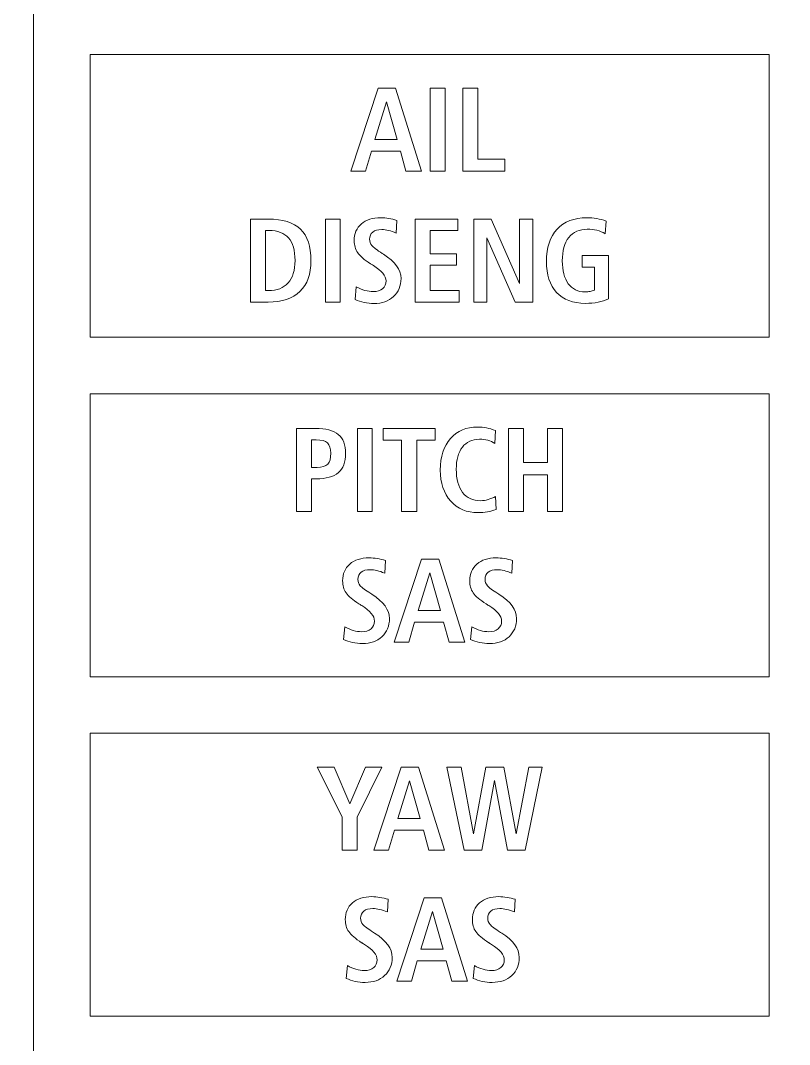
# Model space of a CAD drawing. Header units: millimetres. Extents: x -170 to 781, y -239 to -77.
# Drawn here: x 500.21 to 527.39, y -159.15 to -122.96 of the extents above; entities that cross this region are included whole.
import ezdxf

# ---------------------------------------------------------------- set-up
doc = ezdxf.new("R2010")
doc.units = ezdxf.units.MM
doc.header["$MEASUREMENT"] = 0
for name, color, linetype in [('Cut', 7, 'Continuous'), ('Engrave', 7, 'Continuous'), ('Mask', 7, 'Continuous')]:
    doc.layers.add(name, color=color, linetype=linetype)

msp = doc.modelspace()

# ---------------------------------------------------------------- linework, layer by layer
at = {"layer": 'Cut', "color": 250, "lineweight": 9}
msp.add_open_spline([(625.8935, -133.0419), (625.8935, -133.0419), (625.8935, -185.2646), (625.8935, -185.2646), (625.8935, -185.2646), (625.8935, -185.2654), (625.8935, -185.2661), (625.8935, -185.2669), (625.8935, -185.2669), (625.8935, -185.2669), (625.8935, -189.7544), (625.8935, -189.7544), (625.8935, -189.7544), (625.8935, -189.7544), (625.8935, -204.7521), (625.8935, -204.7521), (625.8935, -204.7521), (625.8935, -204.7529), (625.8935, -204.7536), (625.8935, -204.7544), (625.8935, -204.7544), (625.8935, -204.7544), (625.8935, -211.5419), (625.8935, -211.5419), (625.8935, -211.5419), (625.8935, -211.5419), (625.8935, -218.3294), (625.8935, -218.3294), (625.8935, -218.3294), (625.8933, -218.7274), (625.7349, -219.1091), (625.4532, -219.3904), (625.4532, -219.3904), (625.1716, -219.6717), (624.7916, -219.8296), (624.3935, -219.8294), (624.3935, -219.8294), (624.3935, -219.8294), (621.931, -219.8294), (621.931, -219.8294), (621.931, -219.8294), (619.7874, -219.8294), (617.8067, -220.973), (616.7349, -222.8294), (616.7349, -222.8294), (615.6631, -224.6858), (615.6631, -226.973), (616.7349, -228.8294), (616.7349, -228.8294), (617.8067, -230.6858), (619.7874, -231.8294), (621.931, -231.8294), (621.931, -231.8294), (621.931, -231.8294), (624.3935, -231.8294), (624.3935, -231.8294), (624.3935, -231.8294), (624.7916, -231.8296), (625.1733, -231.988), (625.4546, -232.2697), (625.4546, -232.2697), (625.7359, -232.5513), (625.8938, -232.9313), (625.8935, -233.3294), (625.8935, -233.3294), (625.8935, -233.3294), (625.8935, -237.8169), (625.8935, -237.8169), (625.8935, -237.8169), (625.8933, -238.2149), (625.7349, -238.5966), (625.4532, -238.8779), (625.4532, -238.8779), (625.1716, -239.1592), (624.7916, -239.3171), (624.3935, -239.3169), (624.3935, -239.3169), (624.3935, -239.3169), (482.9435, -239.3169), (482.9435, -239.3169), (482.9435, -239.3169), (482.5455, -239.3166), (482.1638, -239.1582), (481.8825, -238.8766), (481.8825, -238.8766), (481.6012, -238.5949), (481.4433, -238.2149), (481.4435, -237.8169), (481.4435, -237.8169), (481.4435, -237.8169), (481.4435, -233.3294), (481.4435, -233.3294), (481.4435, -233.3294), (481.4438, -232.9313), (481.6022, -232.5496), (481.8838, -232.2683), (481.8838, -232.2683), (482.1655, -231.987), (482.5455, -231.8291), (482.9435, -231.8294), (482.9435, -231.8294), (482.9435, -231.8294), (485.406, -231.8294), (485.406, -231.8294), (485.406, -231.8294), (487.5496, -231.8294), (489.5304, -230.6858), (490.6022, -228.8294), (490.6022, -228.8294), (491.674, -226.973), (491.674, -224.6858), (490.6022, -222.8294), (490.6022, -222.8294), (489.5304, -220.973), (487.5496, -219.8294), (485.406, -219.8294), (485.406, -219.8294), (485.406, -219.8294), (482.9435, -219.8294), (482.9435, -219.8294), (482.9435, -219.8294), (482.5455, -219.8291), (482.1638, -219.6707), (481.8825, -219.3891), (481.8825, -219.3891), (481.6012, -219.1074), (481.4433, -218.7274), (481.4435, -218.3294), (481.4435, -218.3294), (481.4435, -218.3294), (481.4435, -211.5419), (481.4435, -211.5419), (481.4435, -211.5419), (481.4435, -211.5419), (481.4435, -204.7544), (481.4435, -204.7544), (481.4435, -204.7544), (481.4435, -204.7544), (481.4435, -189.7559), (481.4435, -189.7559), (481.4435, -189.7559), (481.4435, -189.7554), (481.4435, -189.7549), (481.4435, -189.7544), (481.4435, -189.7544), (481.4435, -189.7544), (481.4435, -185.2669), (481.4435, -185.2669), (481.4435, -185.2669), (481.4435, -185.2669), (481.4435, -133.0434), (481.4435, -133.0434), (481.4435, -133.0434), (481.4435, -133.0429), (481.4435, -133.0424), (481.4435, -133.0419), (481.4435, -133.0419), (481.4435, -133.0419), (481.4435, -128.5544), (481.4435, -128.5544), (481.4435, -128.5544), (481.4435, -128.5544), (481.4435, -113.5559), (481.4435, -113.5559), (481.4435, -113.5559), (481.4435, -113.5554), (481.4435, -113.5549), (481.4435, -113.5544), (481.4435, -113.5544), (481.4435, -113.5544), (481.4435, -106.7669), (481.4435, -106.7669), (481.4435, -106.7669), (481.4435, -106.7669), (481.4435, -99.9794), (481.4435, -99.9794), (481.4435, -99.9794), (481.4438, -99.5813), (481.6022, -99.1996), (481.8838, -98.9183), (481.8838, -98.9183), (482.1655, -98.637), (482.5455, -98.4791), (482.9435, -98.4794), (482.9435, -98.4794), (482.9435, -98.4794), (485.406, -98.4794), (485.406, -98.4794), (485.406, -98.4794), (487.5496, -98.4794), (489.5304, -97.3358), (490.6022, -95.4794), (490.6022, -95.4794), (491.674, -93.623), (491.674, -91.3358), (490.6022, -89.4794), (490.6022, -89.4794), (489.5304, -87.623), (487.5496, -86.4794), (485.406, -86.4794), (485.406, -86.4794), (485.406, -86.4794), (482.9435, -86.4794), (482.9435, -86.4794), (482.9435, -86.4794), (482.5455, -86.4791), (482.1638, -86.3207), (481.8825, -86.0391), (481.8825, -86.0391), (481.6012, -85.7574), (481.4433, -85.3774), (481.4435, -84.9794), (481.4435, -84.9794), (481.4435, -84.9794), (481.4435, -80.4919), (481.4435, -80.4919), (481.4435, -80.4919), (481.4438, -80.0938), (481.6022, -79.7121), (481.8838, -79.4308), (481.8838, -79.4308), (482.1655, -79.1495), (482.5455, -78.9916), (482.9435, -78.9919), (482.9435, -78.9919), (482.9435, -78.9919), (624.3935, -78.9919), (624.3935, -78.9919), (624.3935, -78.9919), (624.7916, -78.9921), (625.1733, -79.1505), (625.4546, -79.4322), (625.4546, -79.4322), (625.7359, -79.7138), (625.8938, -80.0938), (625.8935, -80.4919), (625.8935, -80.4919), (625.8935, -80.4919), (625.8935, -84.9794), (625.8935, -84.9794), (625.8935, -84.9794), (625.8933, -85.3774), (625.7349, -85.7591), (625.4532, -86.0404), (625.4532, -86.0404), (625.1716, -86.3217), (624.7916, -86.4796), (624.3935, -86.4794), (624.3935, -86.4794), (624.3935, -86.4794), (621.931, -86.4794), (621.931, -86.4794), (621.931, -86.4794), (619.7874, -86.4794), (617.8067, -87.623), (616.7349, -89.4794), (616.7349, -89.4794), (615.6631, -91.3358), (615.6631, -93.623), (616.7349, -95.4794), (616.7349, -95.4794), (617.8067, -97.3358), (619.7874, -98.4794), (621.931, -98.4794), (621.931, -98.4794), (621.931, -98.4794), (624.3935, -98.4794), (624.3935, -98.4794), (624.3935, -98.4794), (624.7916, -98.4796), (625.1733, -98.638), (625.4546, -98.9197), (625.4546, -98.9197), (625.7359, -99.2013), (625.8938, -99.5813), (625.8935, -99.9794), (625.8935, -99.9794), (625.8935, -99.9794), (625.8935, -106.7669), (625.8935, -106.7669), (625.8935, -106.7669), (625.8935, -106.7669), (625.8935, -113.5544), (625.8935, -113.5544), (625.8935, -113.5544), (625.8935, -113.5544), (625.8935, -128.5521), (625.8935, -128.5521), (625.8935, -128.5521), (625.8935, -128.5529), (625.8935, -128.5536), (625.8935, -128.5544), (625.8935, -128.5544), (625.8935, -128.5544), (625.8935, -133.0419), (625.8935, -133.0419)], degree=3, knots=[0, 0, 0, 0, 0.0133333, 0.0133333, 0.0133333, 0.0133333, 0.0266667, 0.0266667, 0.0266667, 0.0266667, 0.04, 0.04, 0.04, 0.04, 0.0533333, 0.0533333, 0.0533333, 0.0533333, 0.0666667, 0.0666667, 0.0666667, 0.0666667, 0.08, 0.08, 0.08, 0.08, 0.0933333, 0.0933333, 0.0933333, 0.0933333, 0.1066667, 0.1066667, 0.1066667, 0.1066667, 0.12, 0.12, 0.12, 0.12, 0.1333333, 0.1333333, 0.1333333, 0.1333333, 0.1466667, 0.1466667, 0.1466667, 0.1466667, 0.16, 0.16, 0.16, 0.16, 0.1733333, 0.1733333, 0.1733333, 0.1733333, 0.1866667, 0.1866667, 0.1866667, 0.1866667, 0.2, 0.2, 0.2, 0.2, 0.2133333, 0.2133333, 0.2133333, 0.2133333, 0.2266667, 0.2266667, 0.2266667, 0.2266667, 0.24, 0.24, 0.24, 0.24, 0.2533333, 0.2533333, 0.2533333, 0.2533333, 0.2666667, 0.2666667, 0.2666667, 0.2666667, 0.28, 0.28, 0.28, 0.28, 0.2933333, 0.2933333, 0.2933333, 0.2933333, 0.3066667, 0.3066667, 0.3066667, 0.3066667, 0.32, 0.32, 0.32, 0.32, 0.3333333, 0.3333333, 0.3333333, 0.3333333, 0.3466667, 0.3466667, 0.3466667, 0.3466667, 0.36, 0.36, 0.36, 0.36, 0.3733333, 0.3733333, 0.3733333, 0.3733333, 0.3866667, 0.3866667, 0.3866667, 0.3866667, 0.4, 0.4, 0.4, 0.4, 0.4133333, 0.4133333, 0.4133333, 0.4133333, 0.4266667, 0.4266667, 0.4266667, 0.4266667, 0.44, 0.44, 0.44, 0.44, 0.4533333, 0.4533333, 0.4533333, 0.4533333, 0.4666667, 0.4666667, 0.4666667, 0.4666667, 0.48, 0.48, 0.48, 0.48, 0.4933333, 0.4933333, 0.4933333, 0.4933333, 0.5066667, 0.5066667, 0.5066667, 0.5066667, 0.52, 0.52, 0.52, 0.52, 0.5333333, 0.5333333, 0.5333333, 0.5333333, 0.5466667, 0.5466667, 0.5466667, 0.5466667, 0.56, 0.56, 0.56, 0.56, 0.5733333, 0.5733333, 0.5733333, 0.5733333, 0.5866667, 0.5866667, 0.5866667, 0.5866667, 0.6, 0.6, 0.6, 0.6, 0.6133333, 0.6133333, 0.6133333, 0.6133333, 0.6266667, 0.6266667, 0.6266667, 0.6266667, 0.64, 0.64, 0.64, 0.64, 0.6533333, 0.6533333, 0.6533333, 0.6533333, 0.6666667, 0.6666667, 0.6666667, 0.6666667, 0.68, 0.68, 0.68, 0.68, 0.6933333, 0.6933333, 0.6933333, 0.6933333, 0.7066667, 0.7066667, 0.7066667, 0.7066667, 0.72, 0.72, 0.72, 0.72, 0.7333333, 0.7333333, 0.7333333, 0.7333333, 0.7466667, 0.7466667, 0.7466667, 0.7466667, 0.76, 0.76, 0.76, 0.76, 0.7733333, 0.7733333, 0.7733333, 0.7733333, 0.7866667, 0.7866667, 0.7866667, 0.7866667, 0.8, 0.8, 0.8, 0.8, 0.8133333, 0.8133333, 0.8133333, 0.8133333, 0.8266667, 0.8266667, 0.8266667, 0.8266667, 0.84, 0.84, 0.84, 0.84, 0.8533333, 0.8533333, 0.8533333, 0.8533333, 0.8666667, 0.8666667, 0.8666667, 0.8666667, 0.88, 0.88, 0.88, 0.88, 0.8933333, 0.8933333, 0.8933333, 0.8933333, 0.9066667, 0.9066667, 0.9066667, 0.9066667, 0.92, 0.92, 0.92, 0.92, 0.9333333, 0.9333333, 0.9333333, 0.9333333, 0.9466667, 0.9466667, 0.9466667, 0.9466667, 0.96, 0.96, 0.96, 0.96, 0.9733333, 0.9733333, 0.9733333, 0.9733333, 1, 1, 1, 1], dxfattribs=at)
at = {"layer": 'Engrave', "color": 2, "lineweight": 9}
msp.add_lwpolyline([(500.6685, -232.1544), (606.6685, -232.1544), (606.6685, -86.1544), (500.6685, -86.1544), (500.6685, -232.1544)], close=True, dxfattribs=at)
at = {"layer": 'Engrave', "color": 240, "lineweight": 9}
for points, knots in [([(512.8531, -125.3498), (512.8531, -125.3498), (513.4627, -125.3498), (513.4627, -125.3498), (513.4627, -125.3498), (513.4627, -125.3498), (514.3848, -128.2877), (514.3848, -128.2877), (514.3848, -128.2877), (514.3848, -128.2877), (513.831, -128.2877), (513.831, -128.2877), (513.831, -128.2877), (513.831, -128.2877), (513.6362, -127.5765), (513.6362, -127.5765), (513.6362, -127.5765), (513.6362, -127.5765), (512.6111, -127.5765), (512.6111, -127.5765), (512.6111, -127.5765), (512.6111, -127.5765), (512.4086, -128.2877), (512.4086, -128.2877), (512.4086, -128.2877), (512.4086, -128.2877), (511.8872, -128.2877), (511.8872, -128.2877), (511.8872, -128.2877), (511.8872, -128.2877), (512.8531, -125.3498), (512.8531, -125.3498)], [0, 0, 0, 0, 0.1111111, 0.1111111, 0.1111111, 0.1111111, 0.2222222, 0.2222222, 0.2222222, 0.2222222, 0.3333333, 0.3333333, 0.3333333, 0.3333333, 0.4444444, 0.4444444, 0.4444444, 0.4444444, 0.5555556, 0.5555556, 0.5555556, 0.5555556, 0.6666667, 0.6666667, 0.6666667, 0.6666667, 0.7777778, 0.7777778, 0.7777778, 0.7777778, 1, 1, 1, 1]), ([(514.6896, -125.3498), (514.6896, -125.3498), (515.2187, -125.3498), (515.2187, -125.3498), (515.2187, -125.3498), (515.2187, -125.3498), (515.2187, -128.2877), (515.2187, -128.2877), (515.2187, -128.2877), (515.2187, -128.2877), (514.6896, -128.2877), (514.6896, -128.2877), (514.6896, -128.2877), (514.6896, -128.2877), (514.6896, -125.3498), (514.6896, -125.3498)], [0, 0, 0, 0, 0.2, 0.2, 0.2, 0.2, 0.4, 0.4, 0.4, 0.4, 0.6, 0.6, 0.6, 0.6, 1, 1, 1, 1]), ([(515.8411, -125.3498), (515.8411, -125.3498), (516.3702, -125.3498), (516.3702, -125.3498), (516.3702, -125.3498), (516.3702, -125.3498), (516.3702, -127.8559), (516.3702, -127.8559), (516.3702, -127.8559), (516.3702, -127.8559), (517.3312, -127.8559), (517.3312, -127.8559), (517.3312, -127.8559), (517.3312, -127.8559), (517.3312, -128.2877), (517.3312, -128.2877), (517.3312, -128.2877), (517.3312, -128.2877), (515.8411, -128.2877), (515.8411, -128.2877), (515.8411, -128.2877), (515.8411, -128.2877), (515.8411, -125.3498), (515.8411, -125.3498)], [0, 0, 0, 0, 0.1428571, 0.1428571, 0.1428571, 0.1428571, 0.2857143, 0.2857143, 0.2857143, 0.2857143, 0.4285714, 0.4285714, 0.4285714, 0.4285714, 0.5714286, 0.5714286, 0.5714286, 0.5714286, 0.7142857, 0.7142857, 0.7142857, 0.7142857, 1, 1, 1, 1]), ([(513.1445, -125.8317), (513.1445, -125.8317), (512.7374, -127.1616), (512.7374, -127.1616), (512.7374, -127.1616), (512.7374, -127.1616), (513.5205, -127.1616), (513.5205, -127.1616), (513.5205, -127.1616), (513.5205, -127.1616), (513.1445, -125.8317), (513.1445, -125.8317)], [0, 0, 0, 0, 0.25, 0.25, 0.25, 0.25, 0.5, 0.5, 0.5, 0.5, 1, 1, 1, 1]), ([(513.5155, -130.0211), (513.5155, -130.0211), (513.4908, -130.4691), (513.4908, -130.4691), (513.4908, -130.4691), (513.3942, -130.4289), (513.3031, -130.3985), (513.2178, -130.3781), (513.2178, -130.3781), (513.1324, -130.3576), (513.0527, -130.347), (512.9786, -130.347), (512.9786, -130.347), (512.8396, -130.347), (512.7324, -130.3767), (512.6583, -130.4359), (512.6583, -130.4359), (512.5842, -130.4952), (512.5468, -130.5799), (512.5468, -130.6899), (512.5468, -130.6899), (512.5468, -130.7711), (512.5743, -130.8451), (512.6286, -130.9115), (512.6286, -130.9115), (512.683, -130.9771), (512.8057, -131.0702), (512.9969, -131.1902), (512.9969, -131.1902), (512.9969, -131.1902), (513.04, -131.217), (513.04, -131.217), (513.04, -131.217), (513.4534, -131.4801), (513.6602, -131.7652), (513.6602, -132.0728), (513.6602, -132.0728), (513.6602, -132.3367), (513.572, -132.5512), (513.3956, -132.7141), (513.3956, -132.7141), (513.2192, -132.8771), (512.9885, -132.959), (512.7034, -132.959), (512.7034, -132.959), (512.5863, -132.959), (512.4699, -132.9463), (512.3549, -132.9216), (512.3549, -132.9216), (512.2399, -132.8969), (512.1348, -132.8623), (512.0381, -132.8186), (512.0381, -132.8186), (512.0381, -132.8186), (512.0776, -132.3663), (512.0776, -132.3663), (512.0776, -132.3663), (512.1806, -132.4242), (512.2822, -132.4672), (512.3824, -132.4961), (512.3824, -132.4961), (512.4819, -132.5251), (512.5807, -132.5399), (512.6787, -132.5399), (512.6787, -132.5399), (512.8177, -132.5399), (512.9278, -132.506), (513.0089, -132.4376), (513.0089, -132.4376), (513.0901, -132.3691), (513.131, -132.2781), (513.131, -132.1638), (513.131, -132.1638), (513.131, -131.9846), (512.9807, -131.8019), (512.6808, -131.6163), (512.6808, -131.6163), (512.6371, -131.5888), (512.6039, -131.5676), (512.5821, -131.5542), (512.5821, -131.5542), (512.3598, -131.4138), (512.2081, -131.284), (512.127, -131.1648), (512.127, -131.1648), (512.0459, -131.0455), (512.0049, -130.9037), (512.0049, -130.74), (512.0049, -130.74), (512.0049, -130.4917), (512.0889, -130.2948), (512.2568, -130.1481), (512.2568, -130.1481), (512.4247, -130.0013), (512.6533, -129.9279), (512.9412, -129.9279), (512.9412, -129.9279), (513.0357, -129.9279), (513.1324, -129.9357), (513.2291, -129.9519), (513.2291, -129.9519), (513.3264, -129.9674), (513.4217, -129.9907), (513.5155, -130.0211)], [0, 0, 0, 0, 0.037037, 0.037037, 0.037037, 0.037037, 0.0740741, 0.0740741, 0.0740741, 0.0740741, 0.1111111, 0.1111111, 0.1111111, 0.1111111, 0.1481481, 0.1481481, 0.1481481, 0.1481481, 0.1851852, 0.1851852, 0.1851852, 0.1851852, 0.2222222, 0.2222222, 0.2222222, 0.2222222, 0.2592593, 0.2592593, 0.2592593, 0.2592593, 0.2962963, 0.2962963, 0.2962963, 0.2962963, 0.3333333, 0.3333333, 0.3333333, 0.3333333, 0.3703704, 0.3703704, 0.3703704, 0.3703704, 0.4074074, 0.4074074, 0.4074074, 0.4074074, 0.4444444, 0.4444444, 0.4444444, 0.4444444, 0.4814815, 0.4814815, 0.4814815, 0.4814815, 0.5185185, 0.5185185, 0.5185185, 0.5185185, 0.5555556, 0.5555556, 0.5555556, 0.5555556, 0.5925926, 0.5925926, 0.5925926, 0.5925926, 0.6296296, 0.6296296, 0.6296296, 0.6296296, 0.6666667, 0.6666667, 0.6666667, 0.6666667, 0.7037037, 0.7037037, 0.7037037, 0.7037037, 0.7407407, 0.7407407, 0.7407407, 0.7407407, 0.7777778, 0.7777778, 0.7777778, 0.7777778, 0.8148148, 0.8148148, 0.8148148, 0.8148148, 0.8518519, 0.8518519, 0.8518519, 0.8518519, 0.8888889, 0.8888889, 0.8888889, 0.8888889, 0.9259259, 0.9259259, 0.9259259, 0.9259259, 1, 1, 1, 1]), ([(520.9091, -130.0479), (520.9091, -130.0479), (520.8802, -130.4959), (520.8802, -130.4959), (520.8802, -130.4959), (520.7842, -130.4394), (520.6847, -130.3978), (520.5817, -130.3724), (520.5817, -130.3724), (520.4794, -130.347), (520.3665, -130.3343), (520.2437, -130.3343), (520.2437, -130.3343), (519.9629, -130.3343), (519.7456, -130.4317), (519.5911, -130.6271), (519.5911, -130.6271), (519.4366, -130.8219), (519.3597, -131.0977), (519.3597, -131.4547), (519.3597, -131.4547), (519.3597, -131.799), (519.431, -132.0679), (519.5728, -132.2598), (519.5728, -132.2598), (519.7146, -132.4524), (519.9114, -132.5483), (520.1633, -132.5483), (520.1633, -132.5483), (520.231, -132.5483), (520.291, -132.5434), (520.3432, -132.5342), (520.3432, -132.5342), (520.3954, -132.5243), (520.4462, -132.5088), (520.4942, -132.4884), (520.4942, -132.4884), (520.4942, -132.4884), (520.4942, -131.672), (520.4942, -131.672), (520.4942, -131.672), (520.4942, -131.672), (520.0667, -131.672), (520.0667, -131.672), (520.0667, -131.672), (520.0667, -131.672), (520.0667, -131.2656), (520.0667, -131.2656), (520.0667, -131.2656), (520.0667, -131.2656), (520.998, -131.2656), (520.998, -131.2656), (520.998, -131.2656), (520.998, -131.2656), (520.998, -132.7995), (520.998, -132.7995), (520.998, -132.7995), (520.8851, -132.8503), (520.7595, -132.8891), (520.6219, -132.9152), (520.6219, -132.9152), (520.4843, -132.9413), (520.3348, -132.9547), (520.1732, -132.9547), (520.1732, -132.9547), (519.735, -132.9547), (519.3964, -132.8256), (519.1565, -132.5681), (519.1565, -132.5681), (518.9166, -132.3106), (518.7967, -131.9444), (518.7967, -131.4703), (518.7967, -131.4703), (518.7967, -130.9862), (518.923, -130.6088), (519.1748, -130.3364), (519.1748, -130.3364), (519.4274, -130.0641), (519.7767, -129.9279), (520.2233, -129.9279), (520.2233, -129.9279), (520.3439, -129.9279), (520.4618, -129.9378), (520.5761, -129.9576), (520.5761, -129.9576), (520.6911, -129.978), (520.8018, -130.0077), (520.9091, -130.0479)], [0, 0, 0, 0, 0.0434783, 0.0434783, 0.0434783, 0.0434783, 0.0869565, 0.0869565, 0.0869565, 0.0869565, 0.1304348, 0.1304348, 0.1304348, 0.1304348, 0.173913, 0.173913, 0.173913, 0.173913, 0.2173913, 0.2173913, 0.2173913, 0.2173913, 0.2608696, 0.2608696, 0.2608696, 0.2608696, 0.3043478, 0.3043478, 0.3043478, 0.3043478, 0.3478261, 0.3478261, 0.3478261, 0.3478261, 0.3913043, 0.3913043, 0.3913043, 0.3913043, 0.4347826, 0.4347826, 0.4347826, 0.4347826, 0.4782609, 0.4782609, 0.4782609, 0.4782609, 0.5217391, 0.5217391, 0.5217391, 0.5217391, 0.5652174, 0.5652174, 0.5652174, 0.5652174, 0.6086957, 0.6086957, 0.6086957, 0.6086957, 0.6521739, 0.6521739, 0.6521739, 0.6521739, 0.6956522, 0.6956522, 0.6956522, 0.6956522, 0.7391304, 0.7391304, 0.7391304, 0.7391304, 0.7826087, 0.7826087, 0.7826087, 0.7826087, 0.826087, 0.826087, 0.826087, 0.826087, 0.8695652, 0.8695652, 0.8695652, 0.8695652, 0.9130435, 0.9130435, 0.9130435, 0.9130435, 1, 1, 1, 1]), ([(508.3389, -129.9745), (508.3389, -129.9745), (508.9654, -129.9745), (508.9654, -129.9745), (508.9654, -129.9745), (509.4797, -129.9745), (509.86, -130.0944), (510.1063, -130.3343), (510.1063, -130.3343), (510.3532, -130.5742), (510.4767, -130.9432), (510.4767, -131.442), (510.4767, -131.442), (510.4767, -131.919), (510.3469, -132.2838), (510.0879, -132.5349), (510.0879, -132.5349), (509.829, -132.7868), (509.4543, -132.9124), (508.9654, -132.9124), (508.9654, -132.9124), (508.9654, -132.9124), (508.3389, -132.9124), (508.3389, -132.9124), (508.3389, -132.9124), (508.3389, -132.9124), (508.3389, -129.9745), (508.3389, -129.9745)], [0, 0, 0, 0, 0.125, 0.125, 0.125, 0.125, 0.25, 0.25, 0.25, 0.25, 0.375, 0.375, 0.375, 0.375, 0.5, 0.5, 0.5, 0.5, 0.625, 0.625, 0.625, 0.625, 0.75, 0.75, 0.75, 0.75, 1, 1, 1, 1]), ([(510.9847, -129.9745), (510.9847, -129.9745), (511.5138, -129.9745), (511.5138, -129.9745), (511.5138, -129.9745), (511.5138, -129.9745), (511.5138, -132.9124), (511.5138, -132.9124), (511.5138, -132.9124), (511.5138, -132.9124), (510.9847, -132.9124), (510.9847, -132.9124), (510.9847, -132.9124), (510.9847, -132.9124), (510.9847, -129.9745), (510.9847, -129.9745)], [0, 0, 0, 0, 0.2, 0.2, 0.2, 0.2, 0.4, 0.4, 0.4, 0.4, 0.6, 0.6, 0.6, 0.6, 1, 1, 1, 1]), ([(514.1555, -129.9745), (514.1555, -129.9745), (515.671, -129.9745), (515.671, -129.9745), (515.671, -129.9745), (515.671, -129.9745), (515.671, -130.3809), (515.671, -130.3809), (515.671, -130.3809), (515.671, -130.3809), (514.6846, -130.3809), (514.6846, -130.3809), (514.6846, -130.3809), (514.6846, -130.3809), (514.6846, -131.2021), (514.6846, -131.2021), (514.6846, -131.2021), (514.6846, -131.2021), (515.616, -131.2021), (515.616, -131.2021), (515.616, -131.2021), (515.616, -131.2021), (515.616, -131.6085), (515.616, -131.6085), (515.616, -131.6085), (515.616, -131.6085), (514.6846, -131.6085), (514.6846, -131.6085), (514.6846, -131.6085), (514.6846, -131.6085), (514.6846, -132.506), (514.6846, -132.506), (514.6846, -132.506), (514.6846, -132.506), (515.7176, -132.506), (515.7176, -132.506), (515.7176, -132.506), (515.7176, -132.506), (515.7176, -132.9124), (515.7176, -132.9124), (515.7176, -132.9124), (515.7176, -132.9124), (514.1555, -132.9124), (514.1555, -132.9124), (514.1555, -132.9124), (514.1555, -132.9124), (514.1555, -129.9745), (514.1555, -129.9745)], [0, 0, 0, 0, 0.0769231, 0.0769231, 0.0769231, 0.0769231, 0.1538462, 0.1538462, 0.1538462, 0.1538462, 0.2307692, 0.2307692, 0.2307692, 0.2307692, 0.3076923, 0.3076923, 0.3076923, 0.3076923, 0.3846154, 0.3846154, 0.3846154, 0.3846154, 0.4615385, 0.4615385, 0.4615385, 0.4615385, 0.5384615, 0.5384615, 0.5384615, 0.5384615, 0.6153846, 0.6153846, 0.6153846, 0.6153846, 0.6923077, 0.6923077, 0.6923077, 0.6923077, 0.7692308, 0.7692308, 0.7692308, 0.7692308, 0.8461538, 0.8461538, 0.8461538, 0.8461538, 1, 1, 1, 1]), ([(516.2348, -129.9745), (516.2348, -129.9745), (516.8493, -129.9745), (516.8493, -129.9745), (516.8493, -129.9745), (516.8493, -129.9745), (517.8519, -132.2527), (517.8519, -132.2527), (517.8519, -132.2527), (517.8519, -132.2527), (517.8519, -129.9745), (517.8519, -129.9745), (517.8519, -129.9745), (517.8519, -129.9745), (518.3133, -129.9745), (518.3133, -129.9745), (518.3133, -129.9745), (518.3133, -129.9745), (518.3133, -132.9124), (518.3133, -132.9124), (518.3133, -132.9124), (518.3133, -132.9124), (517.6903, -132.9124), (517.6903, -132.9124), (517.6903, -132.9124), (517.6903, -132.9124), (516.6962, -130.6419), (516.6962, -130.6419), (516.6962, -130.6419), (516.6962, -130.6419), (516.6962, -132.9124), (516.6962, -132.9124), (516.6962, -132.9124), (516.6962, -132.9124), (516.2348, -132.9124), (516.2348, -132.9124), (516.2348, -132.9124), (516.2348, -132.9124), (516.2348, -129.9745), (516.2348, -129.9745)], [0, 0, 0, 0, 0.0909091, 0.0909091, 0.0909091, 0.0909091, 0.1818182, 0.1818182, 0.1818182, 0.1818182, 0.2727273, 0.2727273, 0.2727273, 0.2727273, 0.3636364, 0.3636364, 0.3636364, 0.3636364, 0.4545455, 0.4545455, 0.4545455, 0.4545455, 0.5454545, 0.5454545, 0.5454545, 0.5454545, 0.6363636, 0.6363636, 0.6363636, 0.6363636, 0.7272727, 0.7272727, 0.7272727, 0.7272727, 0.8181818, 0.8181818, 0.8181818, 0.8181818, 1, 1, 1, 1]), ([(508.868, -130.3809), (508.868, -130.3809), (508.868, -132.506), (508.868, -132.506), (508.868, -132.506), (508.868, -132.506), (508.9696, -132.506), (508.9696, -132.506), (508.9696, -132.506), (509.2716, -132.506), (509.5044, -132.4143), (509.6681, -132.2301), (509.6681, -132.2301), (509.8318, -132.046), (509.9137, -131.7835), (509.9137, -131.4434), (509.9137, -131.4434), (509.9137, -131.0836), (509.8382, -130.8169), (509.6872, -130.6426), (509.6872, -130.6426), (509.5355, -130.4684), (509.3034, -130.3809), (508.9901, -130.3809), (508.9901, -130.3809), (508.9901, -130.3809), (508.868, -130.3809), (508.868, -130.3809)], [0, 0, 0, 0, 0.125, 0.125, 0.125, 0.125, 0.25, 0.25, 0.25, 0.25, 0.375, 0.375, 0.375, 0.375, 0.5, 0.5, 0.5, 0.5, 0.625, 0.625, 0.625, 0.625, 0.75, 0.75, 0.75, 0.75, 1, 1, 1, 1]), ([(509.9659, -137.3731), (509.9659, -137.3731), (510.634, -137.3731), (510.634, -137.3731), (510.634, -137.3731), (511.0009, -137.3731), (511.2704, -137.4451), (511.4426, -137.589), (511.4426, -137.589), (511.6154, -137.7329), (511.7015, -137.9573), (511.7015, -138.2621), (511.7015, -138.2621), (511.7015, -138.5669), (511.6161, -138.7927), (511.4447, -138.9394), (511.4447, -138.9394), (511.274, -139.0862), (511.0108, -139.1595), (510.6545, -139.1595), (510.6545, -139.1595), (510.6545, -139.1595), (510.495, -139.1595), (510.495, -139.1595), (510.495, -139.1595), (510.495, -139.1595), (510.495, -140.311), (510.495, -140.311), (510.495, -140.311), (510.495, -140.311), (509.9659, -140.311), (509.9659, -140.311), (509.9659, -140.311), (509.9659, -140.311), (509.9659, -137.3731), (509.9659, -137.3731)], [0, 0, 0, 0, 0.1, 0.1, 0.1, 0.1, 0.2, 0.2, 0.2, 0.2, 0.3, 0.3, 0.3, 0.3, 0.4, 0.4, 0.4, 0.4, 0.5, 0.5, 0.5, 0.5, 0.6, 0.6, 0.6, 0.6, 0.7, 0.7, 0.7, 0.7, 0.8, 0.8, 0.8, 0.8, 1, 1, 1, 1]), ([(512.1157, -137.3731), (512.1157, -137.3731), (512.6448, -137.3731), (512.6448, -137.3731), (512.6448, -137.3731), (512.6448, -137.3731), (512.6448, -140.311), (512.6448, -140.311), (512.6448, -140.311), (512.6448, -140.311), (512.1157, -140.311), (512.1157, -140.311), (512.1157, -140.311), (512.1157, -140.311), (512.1157, -137.3731), (512.1157, -137.3731)], [0, 0, 0, 0, 0.2, 0.2, 0.2, 0.2, 0.4, 0.4, 0.4, 0.4, 0.6, 0.6, 0.6, 0.6, 1, 1, 1, 1]), ([(513.0301, -137.3731), (513.0301, -137.3731), (514.8716, -137.3731), (514.8716, -137.3731), (514.8716, -137.3731), (514.8716, -137.3731), (514.8716, -137.7964), (514.8716, -137.7964), (514.8716, -137.7964), (514.8716, -137.7964), (514.2154, -137.7964), (514.2154, -137.7964), (514.2154, -137.7964), (514.2154, -137.7964), (514.2154, -140.311), (514.2154, -140.311), (514.2154, -140.311), (514.2154, -140.311), (513.682, -140.311), (513.682, -140.311), (513.682, -140.311), (513.682, -140.311), (513.682, -137.7964), (513.682, -137.7964), (513.682, -137.7964), (513.682, -137.7964), (513.0301, -137.7964), (513.0301, -137.7964), (513.0301, -137.7964), (513.0301, -137.7964), (513.0301, -137.3731), (513.0301, -137.3731)], [0, 0, 0, 0, 0.1111111, 0.1111111, 0.1111111, 0.1111111, 0.2222222, 0.2222222, 0.2222222, 0.2222222, 0.3333333, 0.3333333, 0.3333333, 0.3333333, 0.4444444, 0.4444444, 0.4444444, 0.4444444, 0.5555556, 0.5555556, 0.5555556, 0.5555556, 0.6666667, 0.6666667, 0.6666667, 0.6666667, 0.7777778, 0.7777778, 0.7777778, 0.7777778, 1, 1, 1, 1]), ([(517.0002, -137.4507), (517.0002, -137.4507), (516.9791, -137.9072), (516.9791, -137.9072), (516.9791, -137.9072), (516.8979, -137.855), (516.8147, -137.8169), (516.7293, -137.7936), (516.7293, -137.7936), (516.6439, -137.7703), (516.5437, -137.7583), (516.4294, -137.7583), (516.4294, -137.7583), (516.1733, -137.7583), (515.9729, -137.8522), (515.8283, -138.0391), (515.8283, -138.0391), (515.6837, -138.2268), (515.611, -138.4872), (515.611, -138.8202), (515.611, -138.8202), (515.611, -139.1715), (515.6865, -139.4446), (515.8375, -139.6386), (515.8375, -139.6386), (515.9885, -139.8326), (516.1994, -139.93), (516.4711, -139.93), (516.4711, -139.93), (516.5621, -139.93), (516.651, -139.9173), (516.7385, -139.8919), (516.7385, -139.8919), (516.826, -139.8665), (516.9134, -139.8277), (517.0002, -139.7769), (517.0002, -139.7769), (517.0002, -139.7769), (517.0164, -140.2433), (517.0164, -140.2433), (517.0164, -140.2433), (516.9198, -140.2807), (516.8196, -140.3082), (516.7159, -140.3265), (516.7159, -140.3265), (516.6115, -140.3442), (516.5014, -140.3533), (516.3857, -140.3533), (516.3857, -140.3533), (515.9821, -140.3533), (515.6583, -140.2165), (515.4141, -139.9427), (515.4141, -139.9427), (515.17, -139.6697), (515.048, -139.3035), (515.048, -138.8463), (515.048, -138.8463), (515.048, -138.3792), (515.1672, -138.0088), (515.4064, -137.7357), (515.4064, -137.7357), (515.6456, -137.4627), (515.968, -137.3265), (516.3737, -137.3265), (516.3737, -137.3265), (516.4753, -137.3265), (516.5783, -137.3364), (516.6813, -137.3562), (516.6813, -137.3562), (516.785, -137.3766), (516.8909, -137.4077), (517.0002, -137.4507)], [0, 0, 0, 0, 0.0526316, 0.0526316, 0.0526316, 0.0526316, 0.1052632, 0.1052632, 0.1052632, 0.1052632, 0.1578947, 0.1578947, 0.1578947, 0.1578947, 0.2105263, 0.2105263, 0.2105263, 0.2105263, 0.2631579, 0.2631579, 0.2631579, 0.2631579, 0.3157895, 0.3157895, 0.3157895, 0.3157895, 0.3684211, 0.3684211, 0.3684211, 0.3684211, 0.4210526, 0.4210526, 0.4210526, 0.4210526, 0.4736842, 0.4736842, 0.4736842, 0.4736842, 0.5263158, 0.5263158, 0.5263158, 0.5263158, 0.5789474, 0.5789474, 0.5789474, 0.5789474, 0.6315789, 0.6315789, 0.6315789, 0.6315789, 0.6842105, 0.6842105, 0.6842105, 0.6842105, 0.7368421, 0.7368421, 0.7368421, 0.7368421, 0.7894737, 0.7894737, 0.7894737, 0.7894737, 0.8421053, 0.8421053, 0.8421053, 0.8421053, 0.8947368, 0.8947368, 0.8947368, 0.8947368, 1, 1, 1, 1]), ([(517.4575, -137.3731), (517.4575, -137.3731), (517.9866, -137.3731), (517.9866, -137.3731), (517.9866, -137.3731), (517.9866, -137.3731), (517.9866, -138.5753), (517.9866, -138.5753), (517.9866, -138.5753), (517.9866, -138.5753), (518.8418, -138.5753), (518.8418, -138.5753), (518.8418, -138.5753), (518.8418, -138.5753), (518.8418, -137.3731), (518.8418, -137.3731), (518.8418, -137.3731), (518.8418, -137.3731), (519.3709, -137.3731), (519.3709, -137.3731), (519.3709, -137.3731), (519.3709, -137.3731), (519.3709, -140.311), (519.3709, -140.311), (519.3709, -140.311), (519.3709, -140.311), (518.8418, -140.311), (518.8418, -140.311), (518.8418, -140.311), (518.8418, -140.311), (518.8418, -139.0114), (518.8418, -139.0114), (518.8418, -139.0114), (518.8418, -139.0114), (517.9866, -139.0114), (517.9866, -139.0114), (517.9866, -139.0114), (517.9866, -139.0114), (517.9866, -140.311), (517.9866, -140.311), (517.9866, -140.311), (517.9866, -140.311), (517.4575, -140.311), (517.4575, -140.311), (517.4575, -140.311), (517.4575, -140.311), (517.4575, -137.3731), (517.4575, -137.3731)], [0, 0, 0, 0, 0.0769231, 0.0769231, 0.0769231, 0.0769231, 0.1538462, 0.1538462, 0.1538462, 0.1538462, 0.2307692, 0.2307692, 0.2307692, 0.2307692, 0.3076923, 0.3076923, 0.3076923, 0.3076923, 0.3846154, 0.3846154, 0.3846154, 0.3846154, 0.4615385, 0.4615385, 0.4615385, 0.4615385, 0.5384615, 0.5384615, 0.5384615, 0.5384615, 0.6153846, 0.6153846, 0.6153846, 0.6153846, 0.6923077, 0.6923077, 0.6923077, 0.6923077, 0.7692308, 0.7692308, 0.7692308, 0.7692308, 0.8461538, 0.8461538, 0.8461538, 0.8461538, 1, 1, 1, 1]), ([(510.495, -137.7795), (510.495, -137.7795), (510.495, -138.7531), (510.495, -138.7531), (510.495, -138.7531), (510.495, -138.7531), (510.6982, -138.7531), (510.6982, -138.7531), (510.6982, -138.7531), (510.8704, -138.7531), (510.9939, -138.715), (511.0665, -138.6381), (511.0665, -138.6381), (511.1399, -138.5619), (511.1766, -138.4342), (511.1766, -138.255), (511.1766, -138.255), (511.1766, -138.0829), (511.1385, -137.9601), (511.063, -137.8881), (511.063, -137.8881), (510.9868, -137.8155), (510.8534, -137.7795), (510.6629, -137.7795), (510.6629, -137.7795), (510.6629, -137.7795), (510.495, -137.7795), (510.495, -137.7795)], [0, 0, 0, 0, 0.125, 0.125, 0.125, 0.125, 0.25, 0.25, 0.25, 0.25, 0.375, 0.375, 0.375, 0.375, 0.5, 0.5, 0.5, 0.5, 0.625, 0.625, 0.625, 0.625, 0.75, 0.75, 0.75, 0.75, 1, 1, 1, 1]), ([(513.106, -142.0444), (513.106, -142.0444), (513.0813, -142.4924), (513.0813, -142.4924), (513.0813, -142.4924), (512.9847, -142.4522), (512.8936, -142.4218), (512.8083, -142.4014), (512.8083, -142.4014), (512.7229, -142.3809), (512.6432, -142.3703), (512.5691, -142.3703), (512.5691, -142.3703), (512.4301, -142.3703), (512.3229, -142.4), (512.2488, -142.4592), (512.2488, -142.4592), (512.1747, -142.5185), (512.1373, -142.6032), (512.1373, -142.7132), (512.1373, -142.7132), (512.1373, -142.7944), (512.1648, -142.8684), (512.2191, -142.9348), (512.2191, -142.9348), (512.2735, -143.0004), (512.3962, -143.0935), (512.5874, -143.2135), (512.5874, -143.2135), (512.5874, -143.2135), (512.6305, -143.2403), (512.6305, -143.2403), (512.6305, -143.2403), (513.0439, -143.5034), (513.2507, -143.7885), (513.2507, -144.0961), (513.2507, -144.0961), (513.2507, -144.36), (513.1625, -144.5745), (512.9861, -144.7374), (512.9861, -144.7374), (512.8097, -144.9004), (512.579, -144.9823), (512.2939, -144.9823), (512.2939, -144.9823), (512.1768, -144.9823), (512.0604, -144.9696), (511.9454, -144.9449), (511.9454, -144.9449), (511.8304, -144.9202), (511.7253, -144.8856), (511.6286, -144.8419), (511.6286, -144.8419), (511.6286, -144.8419), (511.6681, -144.3896), (511.6681, -144.3896), (511.6681, -144.3896), (511.7711, -144.4475), (511.8727, -144.4905), (511.9729, -144.5194), (511.9729, -144.5194), (512.0724, -144.5484), (512.1712, -144.5632), (512.2692, -144.5632), (512.2692, -144.5632), (512.4082, -144.5632), (512.5183, -144.5293), (512.5994, -144.4609), (512.5994, -144.4609), (512.6806, -144.3924), (512.7215, -144.3014), (512.7215, -144.1871), (512.7215, -144.1871), (512.7215, -144.0079), (512.5712, -143.8252), (512.2713, -143.6396), (512.2713, -143.6396), (512.2276, -143.6121), (512.1944, -143.5909), (512.1726, -143.5775), (512.1726, -143.5775), (511.9503, -143.4371), (511.7986, -143.3073), (511.7175, -143.1881), (511.7175, -143.1881), (511.6364, -143.0688), (511.5954, -142.927), (511.5954, -142.7633), (511.5954, -142.7633), (511.5954, -142.515), (511.6794, -142.3181), (511.8473, -142.1714), (511.8473, -142.1714), (512.0152, -142.0246), (512.2438, -141.9512), (512.5317, -141.9512), (512.5317, -141.9512), (512.6262, -141.9512), (512.7229, -141.959), (512.8196, -141.9752), (512.8196, -141.9752), (512.9169, -141.9907), (513.0122, -142.014), (513.106, -142.0444)], [0, 0, 0, 0, 0.037037, 0.037037, 0.037037, 0.037037, 0.0740741, 0.0740741, 0.0740741, 0.0740741, 0.1111111, 0.1111111, 0.1111111, 0.1111111, 0.1481481, 0.1481481, 0.1481481, 0.1481481, 0.1851852, 0.1851852, 0.1851852, 0.1851852, 0.2222222, 0.2222222, 0.2222222, 0.2222222, 0.2592593, 0.2592593, 0.2592593, 0.2592593, 0.2962963, 0.2962963, 0.2962963, 0.2962963, 0.3333333, 0.3333333, 0.3333333, 0.3333333, 0.3703704, 0.3703704, 0.3703704, 0.3703704, 0.4074074, 0.4074074, 0.4074074, 0.4074074, 0.4444444, 0.4444444, 0.4444444, 0.4444444, 0.4814815, 0.4814815, 0.4814815, 0.4814815, 0.5185185, 0.5185185, 0.5185185, 0.5185185, 0.5555556, 0.5555556, 0.5555556, 0.5555556, 0.5925926, 0.5925926, 0.5925926, 0.5925926, 0.6296296, 0.6296296, 0.6296296, 0.6296296, 0.6666667, 0.6666667, 0.6666667, 0.6666667, 0.7037037, 0.7037037, 0.7037037, 0.7037037, 0.7407407, 0.7407407, 0.7407407, 0.7407407, 0.7777778, 0.7777778, 0.7777778, 0.7777778, 0.8148148, 0.8148148, 0.8148148, 0.8148148, 0.8518519, 0.8518519, 0.8518519, 0.8518519, 0.8888889, 0.8888889, 0.8888889, 0.8888889, 0.9259259, 0.9259259, 0.9259259, 0.9259259, 1, 1, 1, 1]), ([(514.3817, -141.9978), (514.3817, -141.9978), (514.9913, -141.9978), (514.9913, -141.9978), (514.9913, -141.9978), (514.9913, -141.9978), (515.9134, -144.9357), (515.9134, -144.9357), (515.9134, -144.9357), (515.9134, -144.9357), (515.3596, -144.9357), (515.3596, -144.9357), (515.3596, -144.9357), (515.3596, -144.9357), (515.1648, -144.2245), (515.1648, -144.2245), (515.1648, -144.2245), (515.1648, -144.2245), (514.1397, -144.2245), (514.1397, -144.2245), (514.1397, -144.2245), (514.1397, -144.2245), (513.9372, -144.9357), (513.9372, -144.9357), (513.9372, -144.9357), (513.9372, -144.9357), (513.4158, -144.9357), (513.4158, -144.9357), (513.4158, -144.9357), (513.4158, -144.9357), (514.3817, -141.9978), (514.3817, -141.9978)], [0, 0, 0, 0, 0.1111111, 0.1111111, 0.1111111, 0.1111111, 0.2222222, 0.2222222, 0.2222222, 0.2222222, 0.3333333, 0.3333333, 0.3333333, 0.3333333, 0.4444444, 0.4444444, 0.4444444, 0.4444444, 0.5555556, 0.5555556, 0.5555556, 0.5555556, 0.6666667, 0.6666667, 0.6666667, 0.6666667, 0.7777778, 0.7777778, 0.7777778, 0.7777778, 1, 1, 1, 1]), ([(517.5975, -142.0444), (517.5975, -142.0444), (517.5728, -142.4924), (517.5728, -142.4924), (517.5728, -142.4924), (517.4762, -142.4522), (517.3851, -142.4218), (517.2998, -142.4014), (517.2998, -142.4014), (517.2144, -142.3809), (517.1347, -142.3703), (517.0606, -142.3703), (517.0606, -142.3703), (516.9216, -142.3703), (516.8144, -142.4), (516.7403, -142.4592), (516.7403, -142.4592), (516.6662, -142.5185), (516.6288, -142.6032), (516.6288, -142.7132), (516.6288, -142.7132), (516.6288, -142.7944), (516.6563, -142.8684), (516.7106, -142.9348), (516.7106, -142.9348), (516.765, -143.0004), (516.8877, -143.0935), (517.0789, -143.2135), (517.0789, -143.2135), (517.0789, -143.2135), (517.122, -143.2403), (517.122, -143.2403), (517.122, -143.2403), (517.5354, -143.5034), (517.7422, -143.7885), (517.7422, -144.0961), (517.7422, -144.0961), (517.7422, -144.36), (517.654, -144.5745), (517.4776, -144.7374), (517.4776, -144.7374), (517.3012, -144.9004), (517.0705, -144.9823), (516.7854, -144.9823), (516.7854, -144.9823), (516.6683, -144.9823), (516.5519, -144.9696), (516.4369, -144.9449), (516.4369, -144.9449), (516.3219, -144.9202), (516.2168, -144.8856), (516.1201, -144.8419), (516.1201, -144.8419), (516.1201, -144.8419), (516.1596, -144.3896), (516.1596, -144.3896), (516.1596, -144.3896), (516.2626, -144.4475), (516.3642, -144.4905), (516.4644, -144.5194), (516.4644, -144.5194), (516.5639, -144.5484), (516.6627, -144.5632), (516.7607, -144.5632), (516.7607, -144.5632), (516.8997, -144.5632), (517.0098, -144.5293), (517.0909, -144.4609), (517.0909, -144.4609), (517.1721, -144.3924), (517.213, -144.3014), (517.213, -144.1871), (517.213, -144.1871), (517.213, -144.0079), (517.0627, -143.8252), (516.7628, -143.6396), (516.7628, -143.6396), (516.7191, -143.6121), (516.6859, -143.5909), (516.6641, -143.5775), (516.6641, -143.5775), (516.4418, -143.4371), (516.2901, -143.3073), (516.209, -143.1881), (516.209, -143.1881), (516.1279, -143.0688), (516.0869, -142.927), (516.0869, -142.7633), (516.0869, -142.7633), (516.0869, -142.515), (516.1709, -142.3181), (516.3388, -142.1714), (516.3388, -142.1714), (516.5067, -142.0246), (516.7353, -141.9512), (517.0232, -141.9512), (517.0232, -141.9512), (517.1177, -141.9512), (517.2144, -141.959), (517.3111, -141.9752), (517.3111, -141.9752), (517.4084, -141.9907), (517.5037, -142.014), (517.5975, -142.0444)], [0, 0, 0, 0, 0.037037, 0.037037, 0.037037, 0.037037, 0.0740741, 0.0740741, 0.0740741, 0.0740741, 0.1111111, 0.1111111, 0.1111111, 0.1111111, 0.1481481, 0.1481481, 0.1481481, 0.1481481, 0.1851852, 0.1851852, 0.1851852, 0.1851852, 0.2222222, 0.2222222, 0.2222222, 0.2222222, 0.2592593, 0.2592593, 0.2592593, 0.2592593, 0.2962963, 0.2962963, 0.2962963, 0.2962963, 0.3333333, 0.3333333, 0.3333333, 0.3333333, 0.3703704, 0.3703704, 0.3703704, 0.3703704, 0.4074074, 0.4074074, 0.4074074, 0.4074074, 0.4444444, 0.4444444, 0.4444444, 0.4444444, 0.4814815, 0.4814815, 0.4814815, 0.4814815, 0.5185185, 0.5185185, 0.5185185, 0.5185185, 0.5555556, 0.5555556, 0.5555556, 0.5555556, 0.5925926, 0.5925926, 0.5925926, 0.5925926, 0.6296296, 0.6296296, 0.6296296, 0.6296296, 0.6666667, 0.6666667, 0.6666667, 0.6666667, 0.7037037, 0.7037037, 0.7037037, 0.7037037, 0.7407407, 0.7407407, 0.7407407, 0.7407407, 0.7777778, 0.7777778, 0.7777778, 0.7777778, 0.8148148, 0.8148148, 0.8148148, 0.8148148, 0.8518519, 0.8518519, 0.8518519, 0.8518519, 0.8888889, 0.8888889, 0.8888889, 0.8888889, 0.9259259, 0.9259259, 0.9259259, 0.9259259, 1, 1, 1, 1]), ([(514.6731, -142.4797), (514.6731, -142.4797), (514.266, -143.8096), (514.266, -143.8096), (514.266, -143.8096), (514.266, -143.8096), (515.0491, -143.8096), (515.0491, -143.8096), (515.0491, -143.8096), (515.0491, -143.8096), (514.6731, -142.4797), (514.6731, -142.4797)], [0, 0, 0, 0, 0.25, 0.25, 0.25, 0.25, 0.5, 0.5, 0.5, 0.5, 1, 1, 1, 1]), ([(510.6902, -149.3498), (510.6902, -149.3498), (511.2998, -149.3498), (511.2998, -149.3498), (511.2998, -149.3498), (511.2998, -149.3498), (511.8544, -150.6438), (511.8544, -150.6438), (511.8544, -150.6438), (511.8544, -150.6438), (512.4082, -149.3498), (512.4082, -149.3498), (512.4082, -149.3498), (512.4082, -149.3498), (512.9762, -149.3498), (512.9762, -149.3498), (512.9762, -149.3498), (512.9762, -149.3498), (512.1084, -151.1193), (512.1084, -151.1193), (512.1084, -151.1193), (512.1084, -151.1193), (512.1084, -152.2877), (512.1084, -152.2877), (512.1084, -152.2877), (512.1084, -152.2877), (511.575, -152.2877), (511.575, -152.2877), (511.575, -152.2877), (511.575, -152.2877), (511.575, -151.1031), (511.575, -151.1031), (511.575, -151.1031), (511.575, -151.1031), (510.6902, -149.3498), (510.6902, -149.3498)], [0, 0, 0, 0, 0.1, 0.1, 0.1, 0.1, 0.2, 0.2, 0.2, 0.2, 0.3, 0.3, 0.3, 0.3, 0.4, 0.4, 0.4, 0.4, 0.5, 0.5, 0.5, 0.5, 0.6, 0.6, 0.6, 0.6, 0.7, 0.7, 0.7, 0.7, 0.8, 0.8, 0.8, 0.8, 1, 1, 1, 1]), ([(513.6649, -149.3498), (513.6649, -149.3498), (514.2745, -149.3498), (514.2745, -149.3498), (514.2745, -149.3498), (514.2745, -149.3498), (515.1966, -152.2877), (515.1966, -152.2877), (515.1966, -152.2877), (515.1966, -152.2877), (514.6428, -152.2877), (514.6428, -152.2877), (514.6428, -152.2877), (514.6428, -152.2877), (514.448, -151.5765), (514.448, -151.5765), (514.448, -151.5765), (514.448, -151.5765), (513.4229, -151.5765), (513.4229, -151.5765), (513.4229, -151.5765), (513.4229, -151.5765), (513.2204, -152.2877), (513.2204, -152.2877), (513.2204, -152.2877), (513.2204, -152.2877), (512.699, -152.2877), (512.699, -152.2877), (512.699, -152.2877), (512.699, -152.2877), (513.6649, -149.3498), (513.6649, -149.3498)], [0, 0, 0, 0, 0.1111111, 0.1111111, 0.1111111, 0.1111111, 0.2222222, 0.2222222, 0.2222222, 0.2222222, 0.3333333, 0.3333333, 0.3333333, 0.3333333, 0.4444444, 0.4444444, 0.4444444, 0.4444444, 0.5555556, 0.5555556, 0.5555556, 0.5555556, 0.6666667, 0.6666667, 0.6666667, 0.6666667, 0.7777778, 0.7777778, 0.7777778, 0.7777778, 1, 1, 1, 1]), ([(515.277, -149.3498), (515.277, -149.3498), (515.7857, -149.3498), (515.7857, -149.3498), (515.7857, -149.3498), (515.7857, -149.3498), (516.226, -151.7106), (516.226, -151.7106), (516.226, -151.7106), (516.226, -151.7106), (516.6578, -149.3498), (516.6578, -149.3498), (516.6578, -149.3498), (516.6578, -149.3498), (517.2928, -149.3498), (517.2928, -149.3498), (517.2928, -149.3498), (517.2928, -149.3498), (517.733, -151.707), (517.733, -151.707), (517.733, -151.707), (517.733, -151.707), (518.1733, -149.3498), (518.1733, -149.3498), (518.1733, -149.3498), (518.1733, -149.3498), (518.6467, -149.3498), (518.6467, -149.3498), (518.6467, -149.3498), (518.6467, -149.3498), (518.0491, -152.2877), (518.0491, -152.2877), (518.0491, -152.2877), (518.0491, -152.2877), (517.4226, -152.2877), (517.4226, -152.2877), (517.4226, -152.2877), (517.4226, -152.2877), (516.9576, -149.8274), (516.9576, -149.8274), (516.9576, -149.8274), (516.9576, -149.8274), (516.5131, -152.2877), (516.5131, -152.2877), (516.5131, -152.2877), (516.5131, -152.2877), (515.8866, -152.2877), (515.8866, -152.2877), (515.8866, -152.2877), (515.8866, -152.2877), (515.277, -149.3498), (515.277, -149.3498)], [0, 0, 0, 0, 0.0714286, 0.0714286, 0.0714286, 0.0714286, 0.1428571, 0.1428571, 0.1428571, 0.1428571, 0.2142857, 0.2142857, 0.2142857, 0.2142857, 0.2857143, 0.2857143, 0.2857143, 0.2857143, 0.3571429, 0.3571429, 0.3571429, 0.3571429, 0.4285714, 0.4285714, 0.4285714, 0.4285714, 0.5, 0.5, 0.5, 0.5, 0.5714286, 0.5714286, 0.5714286, 0.5714286, 0.6428571, 0.6428571, 0.6428571, 0.6428571, 0.7142857, 0.7142857, 0.7142857, 0.7142857, 0.7857143, 0.7857143, 0.7857143, 0.7857143, 0.8571429, 0.8571429, 0.8571429, 0.8571429, 1, 1, 1, 1]), ([(513.9563, -149.8317), (513.9563, -149.8317), (513.5492, -151.1616), (513.5492, -151.1616), (513.5492, -151.1616), (513.5492, -151.1616), (514.3323, -151.1616), (514.3323, -151.1616), (514.3323, -151.1616), (514.3323, -151.1616), (513.9563, -149.8317), (513.9563, -149.8317)], [0, 0, 0, 0, 0.25, 0.25, 0.25, 0.25, 0.5, 0.5, 0.5, 0.5, 1, 1, 1, 1]), ([(513.2006, -154.0211), (513.2006, -154.0211), (513.1759, -154.4691), (513.1759, -154.4691), (513.1759, -154.4691), (513.0793, -154.4289), (512.9882, -154.3985), (512.9029, -154.3781), (512.9029, -154.3781), (512.8175, -154.3576), (512.7378, -154.347), (512.6637, -154.347), (512.6637, -154.347), (512.5247, -154.347), (512.4175, -154.3767), (512.3434, -154.4359), (512.3434, -154.4359), (512.2693, -154.4952), (512.2319, -154.5799), (512.2319, -154.6899), (512.2319, -154.6899), (512.2319, -154.7711), (512.2594, -154.8451), (512.3137, -154.9115), (512.3137, -154.9115), (512.3681, -154.9771), (512.4908, -155.0702), (512.682, -155.1902), (512.682, -155.1902), (512.682, -155.1902), (512.7251, -155.217), (512.7251, -155.217), (512.7251, -155.217), (513.1385, -155.4801), (513.3453, -155.7652), (513.3453, -156.0728), (513.3453, -156.0728), (513.3453, -156.3367), (513.2571, -156.5512), (513.0807, -156.7141), (513.0807, -156.7141), (512.9043, -156.8771), (512.6736, -156.959), (512.3885, -156.959), (512.3885, -156.959), (512.2714, -156.959), (512.155, -156.9463), (512.04, -156.9216), (512.04, -156.9216), (511.925, -156.8969), (511.8199, -156.8623), (511.7232, -156.8186), (511.7232, -156.8186), (511.7232, -156.8186), (511.7627, -156.3663), (511.7627, -156.3663), (511.7627, -156.3663), (511.8657, -156.4242), (511.9673, -156.4672), (512.0675, -156.4961), (512.0675, -156.4961), (512.167, -156.5251), (512.2658, -156.5399), (512.3638, -156.5399), (512.3638, -156.5399), (512.5028, -156.5399), (512.6129, -156.506), (512.694, -156.4376), (512.694, -156.4376), (512.7752, -156.3691), (512.8161, -156.2781), (512.8161, -156.1638), (512.8161, -156.1638), (512.8161, -155.9846), (512.6658, -155.8019), (512.3659, -155.6163), (512.3659, -155.6163), (512.3222, -155.5888), (512.289, -155.5676), (512.2672, -155.5542), (512.2672, -155.5542), (512.0449, -155.4138), (511.8932, -155.284), (511.8121, -155.1648), (511.8121, -155.1648), (511.731, -155.0455), (511.69, -154.9037), (511.69, -154.74), (511.69, -154.74), (511.69, -154.4917), (511.774, -154.2948), (511.9419, -154.1481), (511.9419, -154.1481), (512.1098, -154.0013), (512.3384, -153.9279), (512.6263, -153.9279), (512.6263, -153.9279), (512.7208, -153.9279), (512.8175, -153.9357), (512.9142, -153.9519), (512.9142, -153.9519), (513.0115, -153.9674), (513.1068, -153.9907), (513.2006, -154.0211)], [0, 0, 0, 0, 0.037037, 0.037037, 0.037037, 0.037037, 0.0740741, 0.0740741, 0.0740741, 0.0740741, 0.1111111, 0.1111111, 0.1111111, 0.1111111, 0.1481481, 0.1481481, 0.1481481, 0.1481481, 0.1851852, 0.1851852, 0.1851852, 0.1851852, 0.2222222, 0.2222222, 0.2222222, 0.2222222, 0.2592593, 0.2592593, 0.2592593, 0.2592593, 0.2962963, 0.2962963, 0.2962963, 0.2962963, 0.3333333, 0.3333333, 0.3333333, 0.3333333, 0.3703704, 0.3703704, 0.3703704, 0.3703704, 0.4074074, 0.4074074, 0.4074074, 0.4074074, 0.4444444, 0.4444444, 0.4444444, 0.4444444, 0.4814815, 0.4814815, 0.4814815, 0.4814815, 0.5185185, 0.5185185, 0.5185185, 0.5185185, 0.5555556, 0.5555556, 0.5555556, 0.5555556, 0.5925926, 0.5925926, 0.5925926, 0.5925926, 0.6296296, 0.6296296, 0.6296296, 0.6296296, 0.6666667, 0.6666667, 0.6666667, 0.6666667, 0.7037037, 0.7037037, 0.7037037, 0.7037037, 0.7407407, 0.7407407, 0.7407407, 0.7407407, 0.7777778, 0.7777778, 0.7777778, 0.7777778, 0.8148148, 0.8148148, 0.8148148, 0.8148148, 0.8518519, 0.8518519, 0.8518519, 0.8518519, 0.8888889, 0.8888889, 0.8888889, 0.8888889, 0.9259259, 0.9259259, 0.9259259, 0.9259259, 1, 1, 1, 1]), ([(514.4763, -153.9745), (514.4763, -153.9745), (515.0859, -153.9745), (515.0859, -153.9745), (515.0859, -153.9745), (515.0859, -153.9745), (516.008, -156.9124), (516.008, -156.9124), (516.008, -156.9124), (516.008, -156.9124), (515.4542, -156.9124), (515.4542, -156.9124), (515.4542, -156.9124), (515.4542, -156.9124), (515.2594, -156.2012), (515.2594, -156.2012), (515.2594, -156.2012), (515.2594, -156.2012), (514.2343, -156.2012), (514.2343, -156.2012), (514.2343, -156.2012), (514.2343, -156.2012), (514.0318, -156.9124), (514.0318, -156.9124), (514.0318, -156.9124), (514.0318, -156.9124), (513.5104, -156.9124), (513.5104, -156.9124), (513.5104, -156.9124), (513.5104, -156.9124), (514.4763, -153.9745), (514.4763, -153.9745)], [0, 0, 0, 0, 0.1111111, 0.1111111, 0.1111111, 0.1111111, 0.2222222, 0.2222222, 0.2222222, 0.2222222, 0.3333333, 0.3333333, 0.3333333, 0.3333333, 0.4444444, 0.4444444, 0.4444444, 0.4444444, 0.5555556, 0.5555556, 0.5555556, 0.5555556, 0.6666667, 0.6666667, 0.6666667, 0.6666667, 0.7777778, 0.7777778, 0.7777778, 0.7777778, 1, 1, 1, 1]), ([(517.6921, -154.0211), (517.6921, -154.0211), (517.6674, -154.4691), (517.6674, -154.4691), (517.6674, -154.4691), (517.5708, -154.4289), (517.4797, -154.3985), (517.3944, -154.3781), (517.3944, -154.3781), (517.309, -154.3576), (517.2293, -154.347), (517.1552, -154.347), (517.1552, -154.347), (517.0162, -154.347), (516.909, -154.3767), (516.8349, -154.4359), (516.8349, -154.4359), (516.7608, -154.4952), (516.7234, -154.5799), (516.7234, -154.6899), (516.7234, -154.6899), (516.7234, -154.7711), (516.7509, -154.8451), (516.8052, -154.9115), (516.8052, -154.9115), (516.8596, -154.9771), (516.9823, -155.0702), (517.1735, -155.1902), (517.1735, -155.1902), (517.1735, -155.1902), (517.2166, -155.217), (517.2166, -155.217), (517.2166, -155.217), (517.63, -155.4801), (517.8368, -155.7652), (517.8368, -156.0728), (517.8368, -156.0728), (517.8368, -156.3367), (517.7486, -156.5512), (517.5722, -156.7141), (517.5722, -156.7141), (517.3958, -156.8771), (517.1651, -156.959), (516.88, -156.959), (516.88, -156.959), (516.7629, -156.959), (516.6465, -156.9463), (516.5315, -156.9216), (516.5315, -156.9216), (516.4165, -156.8969), (516.3114, -156.8623), (516.2147, -156.8186), (516.2147, -156.8186), (516.2147, -156.8186), (516.2542, -156.3663), (516.2542, -156.3663), (516.2542, -156.3663), (516.3572, -156.4242), (516.4588, -156.4672), (516.559, -156.4961), (516.559, -156.4961), (516.6585, -156.5251), (516.7573, -156.5399), (516.8553, -156.5399), (516.8553, -156.5399), (516.9943, -156.5399), (517.1044, -156.506), (517.1855, -156.4376), (517.1855, -156.4376), (517.2667, -156.3691), (517.3076, -156.2781), (517.3076, -156.1638), (517.3076, -156.1638), (517.3076, -155.9846), (517.1573, -155.8019), (516.8574, -155.6163), (516.8574, -155.6163), (516.8137, -155.5888), (516.7805, -155.5676), (516.7587, -155.5542), (516.7587, -155.5542), (516.5364, -155.4138), (516.3847, -155.284), (516.3036, -155.1648), (516.3036, -155.1648), (516.2225, -155.0455), (516.1815, -154.9037), (516.1815, -154.74), (516.1815, -154.74), (516.1815, -154.4917), (516.2655, -154.2948), (516.4334, -154.1481), (516.4334, -154.1481), (516.6013, -154.0013), (516.8299, -153.9279), (517.1178, -153.9279), (517.1178, -153.9279), (517.2123, -153.9279), (517.309, -153.9357), (517.4057, -153.9519), (517.4057, -153.9519), (517.503, -153.9674), (517.5983, -153.9907), (517.6921, -154.0211)], [0, 0, 0, 0, 0.037037, 0.037037, 0.037037, 0.037037, 0.0740741, 0.0740741, 0.0740741, 0.0740741, 0.1111111, 0.1111111, 0.1111111, 0.1111111, 0.1481481, 0.1481481, 0.1481481, 0.1481481, 0.1851852, 0.1851852, 0.1851852, 0.1851852, 0.2222222, 0.2222222, 0.2222222, 0.2222222, 0.2592593, 0.2592593, 0.2592593, 0.2592593, 0.2962963, 0.2962963, 0.2962963, 0.2962963, 0.3333333, 0.3333333, 0.3333333, 0.3333333, 0.3703704, 0.3703704, 0.3703704, 0.3703704, 0.4074074, 0.4074074, 0.4074074, 0.4074074, 0.4444444, 0.4444444, 0.4444444, 0.4444444, 0.4814815, 0.4814815, 0.4814815, 0.4814815, 0.5185185, 0.5185185, 0.5185185, 0.5185185, 0.5555556, 0.5555556, 0.5555556, 0.5555556, 0.5925926, 0.5925926, 0.5925926, 0.5925926, 0.6296296, 0.6296296, 0.6296296, 0.6296296, 0.6666667, 0.6666667, 0.6666667, 0.6666667, 0.7037037, 0.7037037, 0.7037037, 0.7037037, 0.7407407, 0.7407407, 0.7407407, 0.7407407, 0.7777778, 0.7777778, 0.7777778, 0.7777778, 0.8148148, 0.8148148, 0.8148148, 0.8148148, 0.8518519, 0.8518519, 0.8518519, 0.8518519, 0.8888889, 0.8888889, 0.8888889, 0.8888889, 0.9259259, 0.9259259, 0.9259259, 0.9259259, 1, 1, 1, 1]), ([(514.7677, -154.4564), (514.7677, -154.4564), (514.3606, -155.7863), (514.3606, -155.7863), (514.3606, -155.7863), (514.3606, -155.7863), (515.1437, -155.7863), (515.1437, -155.7863), (515.1437, -155.7863), (515.1437, -155.7863), (514.7677, -154.4564), (514.7677, -154.4564)], [0, 0, 0, 0, 0.25, 0.25, 0.25, 0.25, 0.5, 0.5, 0.5, 0.5, 1, 1, 1, 1])]:
    msp.add_open_spline(points, degree=3, knots=knots, dxfattribs=at)
at = {"layer": 'Mask', "color": 2, "lineweight": 9}
for points in [[(502.6685, -124.1544), (502.6685, -124.1544), (526.6684, -124.1544), (526.6684, -124.1544), (526.6684, -124.1544), (526.6684, -124.1544), (526.6684, -134.1544), (526.6684, -134.1544), (526.6684, -134.1544), (526.6684, -134.1544), (502.6685, -134.1544), (502.6685, -134.1544), (502.6685, -134.1544), (502.6685, -134.1544), (502.6685, -124.1544), (502.6685, -124.1544)], [(502.6685, -136.1544), (502.6685, -136.1544), (526.6684, -136.1544), (526.6684, -136.1544), (526.6684, -136.1544), (526.6684, -136.1544), (526.6684, -146.1544), (526.6684, -146.1544), (526.6684, -146.1544), (526.6684, -146.1544), (502.6685, -146.1544), (502.6685, -146.1544), (502.6685, -146.1544), (502.6685, -146.1544), (502.6685, -136.1544), (502.6685, -136.1544)], [(502.6685, -148.1544), (502.6685, -148.1544), (526.6684, -148.1544), (526.6684, -148.1544), (526.6684, -148.1544), (526.6684, -148.1544), (526.6684, -158.1544), (526.6684, -158.1544), (526.6684, -158.1544), (526.6684, -158.1544), (502.6685, -158.1544), (502.6685, -158.1544), (502.6685, -158.1544), (502.6685, -158.1544), (502.6685, -148.1544), (502.6685, -148.1544)]]:
    msp.add_open_spline(points, degree=3, knots=[0, 0, 0, 0, 0.2, 0.2, 0.2, 0.2, 0.4, 0.4, 0.4, 0.4, 0.6, 0.6, 0.6, 0.6, 1, 1, 1, 1], dxfattribs=at)

doc.saveas('drawing.dxf')
